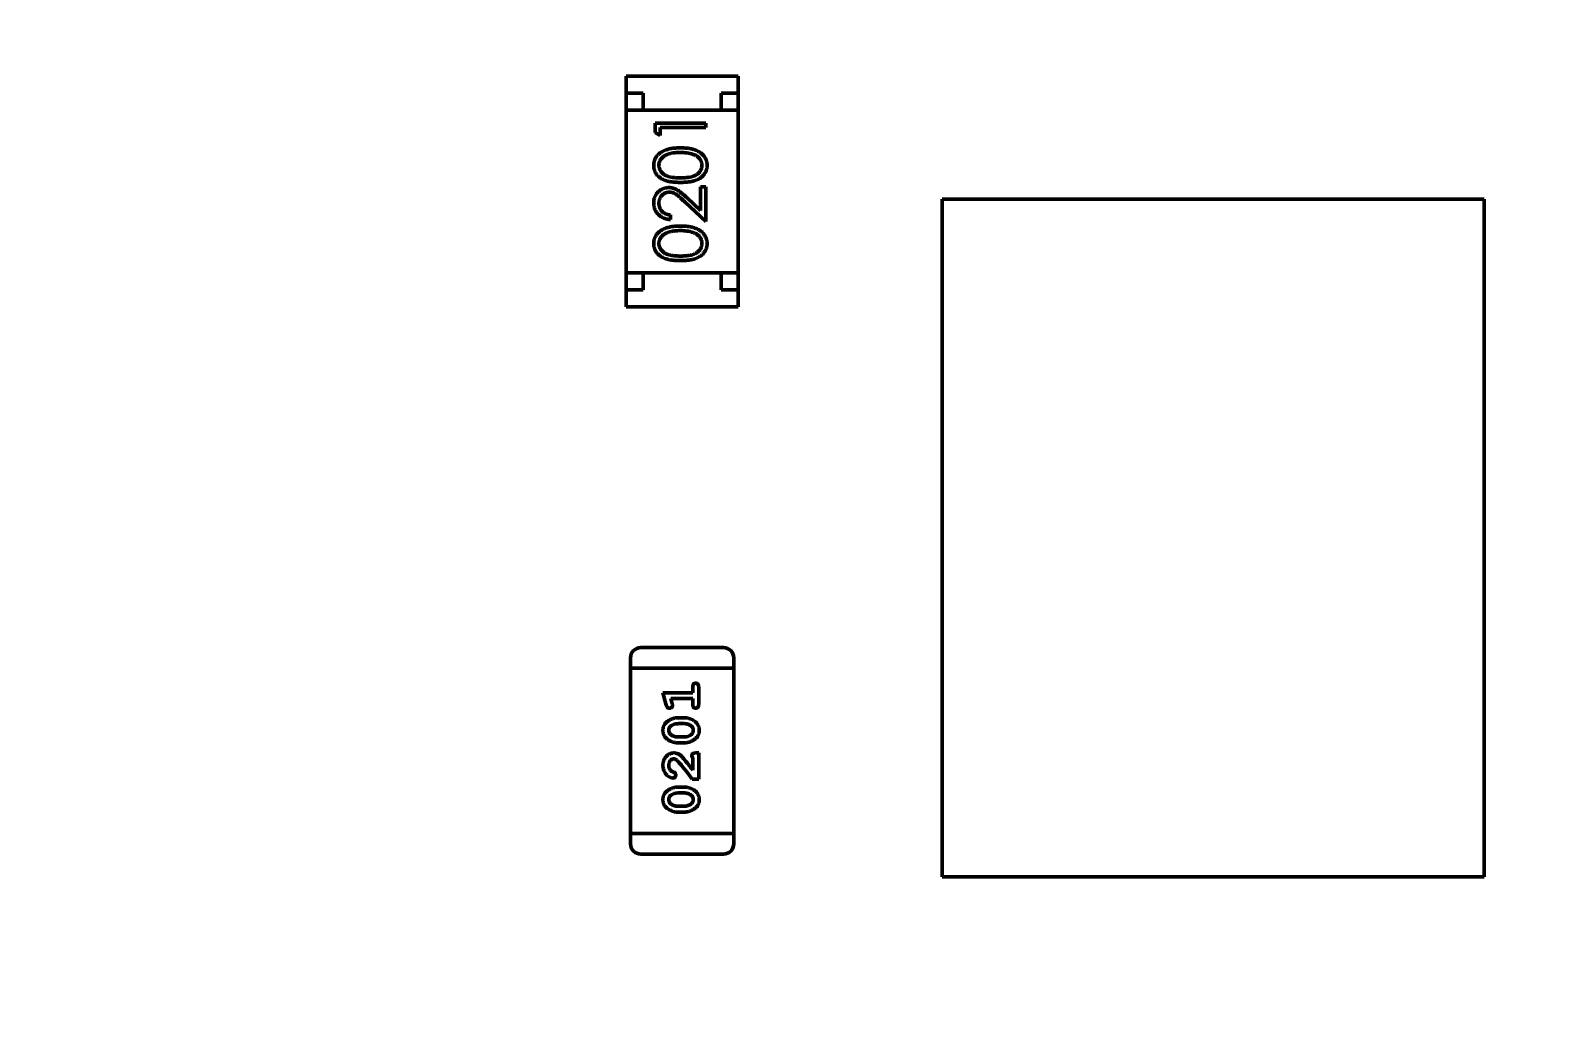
# Model space of a CAD drawing. Header units: millimetres. Extents: x 71 to 428, y 120 to 295.
# Drawn here: x 356.497 to 361.018, y 222.422 to 225.302 of the extents above; entities that cross this region are included whole.
import ezdxf

# ---------------------------------------------------------------- set-up
doc = ezdxf.new("R2010")
doc.units = ezdxf.units.MM
doc.header["$LTSCALE"] = 0.75
doc.layers.add('Visible', color=7, linetype='Continuous', lineweight=50)
doc.layers.add('尺寸标注', color=3, linetype='Continuous')
doc.styles.get("Standard").update_dxf_attribs({"font": 'arial.ttf'})
doc.dimstyles.new('Dim-ISO-25', dxfattribs={"dimtxt": 3.5, "dimasz": 3.5, "dimexe": 2.1, "dimexo": 2.1, "dimgap": 1.4, "dimtad": 1, "dimzin": 12, "dimdsep": 46, "dimtxsty": 'Standard', "dimcen": 0, "dimazin": 3, "dimtp": 0.1, "dimtm": 0.1, "dimtfac": 0.714286, "dimtmove": 0, "dimatfit": 3, "dimfxl": 1, "dimtzin": 12, "dimarcsym": 0})

# ---------------------------------------------------------------- blocks, each defined once
blk = doc.blocks.new('*D139')
at = {"color": 0, "linetype": 'ByBlock', "lineweight": -2}
for p, q in [((354.8964, 258.3129), (354.8964, 264.5936)), ((384.4004, 221.7318), (384.4004, 264.5936)), ((384.4004, 262.4936), (354.8964, 262.4936))]:
    blk.add_line(p, q, dxfattribs=at)
at = {"color": 0, "linetype": 'ByBlock'}
for points in [[(354.8964, 262.4936), (358.3964, 263.0769), (358.3964, 261.9102)], [(384.4004, 262.4936), (380.9004, 263.0769), (380.9004, 261.9102)]]:
    blk.add_solid(points, dxfattribs=at)
at = {"layer": 'Defpoints', "color": 0, "linetype": 'ByBlock'}
for p in [(354.8964, 256.2129), (384.4004, 219.6318)]:
    blk.add_point(p, dxfattribs=at)
at = {"color": 0, "linetype": 'ByBlock', "lineweight": -2, "insert": (369.6484, 265.6806), "char_height": 3.5, "attachment_point": 5}
blk.add_mtext('\\A0;29.5', dxfattribs=at)

msp = doc.modelspace()

# ---------------------------------------------------------------- linework, layer by layer
at = {"layer": 'Visible'}
for p, q in [((358.585, 225.1668), (358.255, 225.1668)), ((358.255, 225.1668), (358.255, 225.1168)), ((358.585, 225.1668), (358.585, 225.1168)), ((358.255, 225.1168), (358.255, 225.0668)), ((358.305, 225.1168), (358.255, 225.1168)), ((358.305, 225.0668), (358.305, 225.1168)), ((358.535, 225.1168), (358.535, 225.0668)), ((358.585, 225.1168), (358.535, 225.1168)), ((358.585, 225.0668), (358.585, 225.1168)), ((358.255, 225.0668), (358.585, 225.0668)), ((358.255, 225.0668), (358.255, 224.5868)), ((358.535, 225.0668), (358.305, 225.0668)), ((358.585, 225.0668), (358.585, 224.5868)), ((358.3397, 225.0286), (358.4897, 225.0286)), ((358.3397, 225.0009), (358.3397, 225.0286)), ((358.3551, 224.9921), (358.3397, 225.0009)), ((358.3551, 225.0152), (358.3551, 224.9921)), ((358.4897, 225.0152), (358.3551, 225.0152)), ((358.4897, 225.0286), (358.4897, 225.0152)), ((358.4343, 224.8079), (358.4743, 224.7703)), ((358.4743, 224.8401), (358.4897, 224.8401)), ((358.4743, 224.7703), (358.4743, 224.8401)), ((358.4897, 224.8401), (358.4897, 224.7382)), ((358.4897, 224.7382), (358.4276, 224.7964)), ((360.7869, 224.8039), (359.1869, 224.8039)), ((359.1869, 224.8039), (359.1869, 222.8039)), ((360.7869, 222.8039), (360.7869, 224.8039)), ((358.3859, 224.7575), (358.3859, 224.744)), ((358.255, 224.5868), (358.255, 224.5368)), ((358.255, 224.5868), (358.585, 224.5868)), ((358.535, 224.5868), (358.305, 224.5868)), ((358.305, 224.5368), (358.305, 224.5868)), ((358.535, 224.5868), (358.535, 224.5368)), ((358.585, 224.5368), (358.585, 224.5868)), ((358.255, 224.4868), (358.255, 224.5368)), ((358.255, 224.5368), (358.305, 224.5368)), ((358.535, 224.5368), (358.585, 224.5368)), ((358.585, 224.4868), (358.585, 224.5368)), ((358.585, 224.4868), (358.255, 224.4868)), ((358.2674, 223.4502), (358.2674, 223.4198)), ((358.5417, 223.4807), (358.2979, 223.4807)), ((358.5722, 223.4198), (358.5722, 223.4502)), ((358.2674, 223.4198), (358.2979, 223.4198)), ((358.2674, 223.4198), (358.2674, 222.9321)), ((358.2979, 223.4198), (358.2674, 223.4198)), ((358.5417, 223.4198), (358.2979, 223.4198)), ((358.2979, 223.4198), (358.5417, 223.4198)), ((358.5417, 223.4198), (358.5722, 223.4198)), ((358.5722, 223.4198), (358.5417, 223.4198)), ((358.5722, 222.9321), (358.5722, 223.4198)), ((358.4513, 223.3474), (358.4513, 223.3647)), ((358.4686, 223.3647), (358.4686, 223.3128)), ((358.3632, 223.3474), (358.4513, 223.3474)), ((358.373, 223.3108), (358.3632, 223.3474)), ((358.3863, 223.3301), (358.3904, 223.3151)), ((358.4513, 223.3301), (358.3863, 223.3301)), ((358.4513, 223.3128), (358.4513, 223.3301)), ((358.4078, 223.2735), (358.4255, 223.2735)), ((358.408, 223.2562), (358.4253, 223.2562)), ((358.4255, 223.1995), (358.4078, 223.1995)), ((358.4253, 223.2168), (358.408, 223.2168)), ((358.4513, 223.1193), (358.4513, 223.1555)), ((358.4607, 223.1696), (358.4686, 223.1696)), ((358.4686, 223.1696), (358.4686, 223.0925)), ((358.4686, 223.0925), (358.4497, 223.0925)), ((358.4078, 223.069), (358.4255, 223.069)), ((358.408, 223.0516), (358.4253, 223.0516)), ((358.4253, 223.0123), (358.408, 223.0123)), ((358.4255, 222.995), (358.4078, 222.995)), ((358.2979, 222.9321), (358.2674, 222.9321)), ((358.2979, 222.9321), (358.2674, 222.9321)), ((358.2674, 222.9321), (358.2674, 222.9016)), ((358.2979, 222.9321), (358.5417, 222.9321)), ((358.2979, 222.9321), (358.5417, 222.9321)), ((358.5722, 222.9321), (358.5417, 222.9321)), ((358.5722, 222.9321), (358.5417, 222.9321)), ((358.5722, 222.9016), (358.5722, 222.9321)), ((358.2979, 222.8711), (358.5417, 222.8711)), ((359.1869, 222.8039), (360.7869, 222.8039))]:
    msp.add_line(p, q, dxfattribs=at)
at = {"layer": 'Visible', "extrusion": (0, 0, -1)}
msp.add_circle((-354.8964, 204.496), 47.93, dxfattribs=at)
at = {"layer": 'Visible'}
for centre, radius, start, end in [((358.4174, 224.8307), 0.1113, 71.6443, 91.3671), ((358.4174, 224.6), 0.1113, 71.6443, 91.3671), ((358.2979, 223.4502), 0.0305, 90, 180), ((358.3679, 223.3079), 0.0236, 4.1731, 17.5488), ((358.4074, 223.2213), 0.0348, 88.967, 128.4954), ((358.4259, 223.2513), 0.0345, 268.9143, 308.8744), ((357.9055, 222.6959), 0.6732, 36.0869, 42.1374), ((357.7194, 222.5582), 0.9222, 37.4735, 40.1522), ((358.4074, 223.0168), 0.0348, 88.967, 128.4954), ((358.4259, 223.0468), 0.0345, 268.9143, 308.8744), ((358.2979, 222.9016), 0.0305, 180, 270)]:
    msp.add_arc(centre, radius, start, end, dxfattribs=at)
at = {"layer": 'Visible', "extrusion": (0, 0, -1)}
for centre, start, end in [((-358.5417, 223.4502), 90, 180), ((-358.5417, 222.9016), 180, 270)]:
    msp.add_arc(centre, 0.0305, start, end, dxfattribs=at)
at = {"layer": 'Visible'}
for points, knots in [([(358.3359, 224.9038), (358.3359, 224.905), (358.3359, 224.9073), (358.3363, 224.9108), (358.337, 224.9143), (358.3379, 224.9176), (358.3391, 224.9209), (358.3406, 224.924), (358.3423, 224.9271), (358.3443, 224.9301), (358.3465, 224.933), (358.349, 224.9357), (358.3518, 224.9382), (358.3548, 224.9407), (358.3581, 224.9429), (358.3617, 224.945), (358.3655, 224.9469), (358.3696, 224.9488), (358.374, 224.9503), (358.3788, 224.9518), (358.3839, 224.9529), (358.3894, 224.9539), (358.3952, 224.9546), (358.4014, 224.9552), (358.408, 224.9555), (358.4125, 224.9555), (358.4148, 224.9555)], [0, 0, 0, 0, 0.033788, 0.067194, 0.099862, 0.132567, 0.165151, 0.197913, 0.231319, 0.265083, 0.299255, 0.334399, 0.369943, 0.406284, 0.444064, 0.482998, 0.523354, 0.565537, 0.609613, 0.656391, 0.705885, 0.758325, 0.813832, 0.872795, 0.934722, 1, 1, 1, 1]), ([(358.4147, 224.9421), (358.4129, 224.942), (358.4094, 224.942), (358.4042, 224.9418), (358.3993, 224.9414), (358.3946, 224.9409), (358.3902, 224.9401), (358.3861, 224.9393), (358.3822, 224.9382), (358.3785, 224.9371), (358.3751, 224.9358), (358.3719, 224.9343), (358.3689, 224.9328), (358.3662, 224.9311), (358.3637, 224.9293), (358.3615, 224.9273), (358.3595, 224.9253), (358.3572, 224.9224), (358.3549, 224.9187), (358.3527, 224.914), (358.3515, 224.9091), (358.3513, 224.9059), (358.3513, 224.9042)], [0, 0, 0, 0, 0.065681, 0.128486, 0.188175, 0.245106, 0.299448, 0.350823, 0.399942, 0.446672, 0.491255, 0.533376, 0.573853, 0.612526, 0.649597, 0.685532, 0.720106, 0.753838, 0.818925, 0.880493, 0.940311, 1, 1, 1, 1]), ([(358.4148, 224.9555), (358.4171, 224.9555), (358.4215, 224.9555), (358.4281, 224.9552), (358.4342, 224.9546), (358.4401, 224.9539), (358.4455, 224.953), (358.4506, 224.9518), (358.4554, 224.9505), (358.4597, 224.9488), (358.4638, 224.9471), (358.4676, 224.9451), (358.4712, 224.9431), (358.4745, 224.9408), (358.4775, 224.9384), (358.4803, 224.9358), (358.4828, 224.9331), (358.4851, 224.9302), (358.4871, 224.9272), (358.4888, 224.9241), (358.4903, 224.9209), (358.4915, 224.9176), (358.4924, 224.9143), (358.4931, 224.9108), (358.4935, 224.9073), (358.4935, 224.905), (358.4936, 224.9038)], [0, 0, 0, 0, 0.065063, 0.126773, 0.185516, 0.240765, 0.29298, 0.34225, 0.388919, 0.432776, 0.474628, 0.514775, 0.553606, 0.591426, 0.628028, 0.663804, 0.698984, 0.733591, 0.767628, 0.801208, 0.834264, 0.866981, 0.89972, 0.932702, 0.966176, 1, 1, 1, 1]), ([(358.4148, 224.8536), (358.4124, 224.8536), (358.4077, 224.8537), (358.4009, 224.854), (358.3945, 224.8545), (358.3885, 224.8552), (358.383, 224.856), (358.3779, 224.8571), (358.3732, 224.8584), (358.3689, 224.8599), (358.3649, 224.8615), (358.3612, 224.8634), (358.3578, 224.8654), (358.3546, 224.8675), (358.3516, 224.8699), (358.3489, 224.8723), (358.3464, 224.875), (358.3442, 224.8778), (358.3423, 224.8808), (358.3406, 224.8838), (358.3391, 224.8869), (358.3379, 224.8901), (358.337, 224.8934), (358.3363, 224.8968), (358.3359, 224.9002), (358.3359, 224.9026), (358.3359, 224.9038)], [0, 0, 0, 0, 0.068595, 0.133246, 0.194313, 0.251279, 0.304513, 0.354235, 0.400481, 0.443411, 0.484015, 0.523252, 0.561042, 0.5979, 0.633518, 0.668314, 0.702496, 0.736685, 0.770293, 0.803437, 0.835913, 0.86846, 0.900847, 0.933467, 0.966258, 1, 1, 1, 1]), ([(358.3513, 224.9042), (358.3513, 224.9026), (358.3515, 224.8992), (358.3527, 224.8943), (358.3549, 224.8896), (358.3572, 224.8859), (358.3595, 224.883), (358.3614, 224.881), (358.3636, 224.8791), (358.3659, 224.8774), (358.3684, 224.8757), (358.3711, 224.8742), (358.374, 224.8729), (358.3771, 224.8716), (358.3805, 224.8705), (358.3843, 224.8696), (358.3884, 224.8688), (358.393, 224.8682), (358.3979, 224.8677), (358.4031, 224.8674), (358.4088, 224.8671), (358.4127, 224.8671), (358.4147, 224.8671)], [0, 0, 0, 0, 0.060387, 0.120883, 0.182755, 0.247811, 0.281299, 0.315088, 0.349702, 0.384857, 0.420966, 0.458511, 0.497175, 0.537602, 0.580503, 0.627468, 0.678388, 0.733983, 0.793747, 0.857714, 0.926698, 1, 1, 1, 1]), ([(358.4147, 224.8671), (358.4167, 224.8671), (358.4206, 224.8671), (358.4263, 224.8673), (358.4315, 224.8677), (358.4364, 224.8682), (358.4409, 224.8688), (358.4451, 224.8696), (358.4488, 224.8705), (358.4523, 224.8716), (358.4554, 224.8729), (358.4583, 224.8742), (358.461, 224.8757), (358.4635, 224.8773), (358.4658, 224.8791), (358.468, 224.881), (358.4699, 224.883), (358.4722, 224.8859), (358.4746, 224.8896), (358.4766, 224.8944), (358.4779, 224.8993), (358.4781, 224.9026), (358.4782, 224.9042)], [0, 0, 0, 0, 0.072951, 0.141584, 0.205926, 0.265301, 0.320597, 0.371817, 0.41879, 0.461699, 0.502134, 0.540804, 0.578181, 0.614297, 0.649678, 0.684299, 0.718359, 0.752081, 0.817652, 0.879722, 0.939966, 1, 1, 1, 1]), ([(358.4936, 224.9038), (358.4935, 224.9026), (358.4935, 224.9002), (358.4931, 224.8968), (358.4924, 224.8934), (358.4915, 224.8902), (358.4904, 224.887), (358.4889, 224.8839), (358.4872, 224.8809), (358.4853, 224.8779), (358.4831, 224.8751), (358.4807, 224.8725), (358.478, 224.87), (358.475, 224.8677), (358.4718, 224.8655), (358.4683, 224.8635), (358.4646, 224.8617), (358.4606, 224.86), (358.4563, 224.8585), (358.4515, 224.8571), (358.4464, 224.8561), (358.4409, 224.8552), (358.4349, 224.8545), (358.4286, 224.854), (358.4218, 224.8537), (358.4172, 224.8536), (358.4148, 224.8536)], [0, 0, 0, 0, 0.033787, 0.066622, 0.099285, 0.131361, 0.163585, 0.196104, 0.228902, 0.262158, 0.295991, 0.330218, 0.36506, 0.400951, 0.43762, 0.475708, 0.515381, 0.556414, 0.599765, 0.646424, 0.696431, 0.749782, 0.806573, 0.867436, 0.931887, 1, 1, 1, 1]), ([(358.4782, 224.9042), (358.4781, 224.9059), (358.478, 224.9092), (358.4767, 224.914), (358.4747, 224.9187), (358.4723, 224.9224), (358.4701, 224.9252), (358.4682, 224.9273), (358.466, 224.9291), (358.4637, 224.9309), (358.4612, 224.9325), (358.4585, 224.9339), (358.4555, 224.9352), (358.4535, 224.936), (358.4524, 224.9364)], [0, 0, 0, 0, 0.112813, 0.225394, 0.339595, 0.459675, 0.521735, 0.583926, 0.648174, 0.713881, 0.781004, 0.851451, 0.924051, 1, 1, 1, 1]), ([(358.3359, 224.7929), (358.3359, 224.7946), (358.336, 224.7978), (358.3366, 224.8025), (358.3377, 224.807), (358.3391, 224.8113), (358.341, 224.8152), (358.3433, 224.819), (358.346, 224.8225), (358.3491, 224.8257), (358.3525, 224.8287), (358.356, 224.8312), (358.3597, 224.8334), (358.3636, 224.8352), (358.3676, 224.8365), (358.3717, 224.8375), (358.3761, 224.8381), (358.379, 224.8382), (358.3805, 224.8382)], [0, 0, 0, 0, 0.069475, 0.136517, 0.200789, 0.26383, 0.325735, 0.387291, 0.449509, 0.512968, 0.576275, 0.63758, 0.697903, 0.757172, 0.816599, 0.876653, 0.93729, 1, 1, 1, 1]), ([(358.3817, 224.8248), (358.3806, 224.8247), (358.3786, 224.8247), (358.3757, 224.8242), (358.3728, 224.8235), (358.3701, 224.8225), (358.3674, 224.8211), (358.3649, 224.8195), (358.3625, 224.8176), (358.3602, 224.8154), (358.3581, 224.8129), (358.3563, 224.8104), (358.3547, 224.8077), (358.3535, 224.8048), (358.3525, 224.8019), (358.3518, 224.7988), (358.3513, 224.7956), (358.3513, 224.7933), (358.3513, 224.7922)], [0, 0, 0, 0, 0.061965, 0.122122, 0.180988, 0.239933, 0.299906, 0.359989, 0.421776, 0.486576, 0.551535, 0.615018, 0.677259, 0.73973, 0.80305, 0.866495, 0.931973, 1, 1, 1, 1]), ([(358.3805, 224.8382), (358.3825, 224.8382), (358.3867, 224.838), (358.3928, 224.8368), (358.3987, 224.8349), (358.4034, 224.8325), (358.4072, 224.8302), (358.4104, 224.8281), (358.4138, 224.8256), (358.4174, 224.8228), (358.4213, 224.8196), (358.4254, 224.816), (358.4298, 224.8121), (358.4327, 224.8093), (358.4343, 224.8079)], [0, 0, 0, 0, 0.098702, 0.195672, 0.292422, 0.391343, 0.444462, 0.504229, 0.570352, 0.642546, 0.722288, 0.807921, 0.90047, 1, 1, 1, 1]), ([(358.4276, 224.7964), (358.4262, 224.7978), (358.4233, 224.8005), (358.4192, 224.8044), (358.4153, 224.8078), (358.4118, 224.8109), (358.4085, 224.8136), (358.4056, 224.8159), (358.4029, 224.8178), (358.3998, 224.8199), (358.396, 224.8218), (358.3913, 224.8235), (358.3865, 224.8246), (358.3833, 224.8247), (358.3817, 224.8248)], [0, 0, 0, 0, 0.110803, 0.212829, 0.306101, 0.390647, 0.466924, 0.534481, 0.593587, 0.644557, 0.7362, 0.825024, 0.911986, 1, 1, 1, 1]), ([(358.3859, 224.744), (358.3841, 224.7441), (358.3806, 224.7443), (358.3755, 224.7451), (358.3706, 224.7462), (358.366, 224.7479), (358.3616, 224.7499), (358.3574, 224.7523), (358.3535, 224.7552), (358.3499, 224.7585), (358.3466, 224.762), (358.3437, 224.7658), (358.3413, 224.7699), (358.3393, 224.7741), (358.3378, 224.7785), (358.3367, 224.7831), (358.336, 224.7879), (358.3359, 224.7912), (358.3359, 224.7929)], [0, 0, 0, 0, 0.068791, 0.135103, 0.198979, 0.261904, 0.323495, 0.385195, 0.446969, 0.509765, 0.572251, 0.633405, 0.693251, 0.752583, 0.812579, 0.873275, 0.93555, 1, 1, 1, 1]), ([(358.3513, 224.7922), (358.3513, 224.7911), (358.3513, 224.7887), (358.3518, 224.7854), (358.3525, 224.7821), (358.3535, 224.7791), (358.3547, 224.7761), (358.3563, 224.7733), (358.3582, 224.7707), (358.3603, 224.7683), (358.3627, 224.766), (358.3653, 224.764), (358.3682, 224.7623), (358.3713, 224.7608), (358.3746, 224.7595), (358.3782, 224.7586), (358.3819, 224.7578), (358.3845, 224.7576), (358.3859, 224.7575)], [0, 0, 0, 0, 0.064439, 0.126547, 0.186887, 0.245878, 0.304041, 0.362191, 0.420976, 0.48066, 0.5406, 0.600689, 0.661936, 0.724443, 0.789038, 0.856314, 0.926352, 1, 1, 1, 1]), ([(358.3359, 224.673), (358.3359, 224.6742), (358.3359, 224.6766), (358.3363, 224.6801), (358.337, 224.6835), (358.3379, 224.6868), (358.3391, 224.6901), (358.3406, 224.6933), (358.3423, 224.6963), (358.3443, 224.6993), (358.3465, 224.7022), (358.349, 224.7049), (358.3518, 224.7075), (358.3548, 224.7099), (358.3581, 224.7121), (358.3617, 224.7143), (358.3655, 224.7162), (358.3696, 224.718), (358.374, 224.7196), (358.3788, 224.721), (358.3839, 224.7222), (358.3894, 224.7231), (358.3952, 224.7239), (358.4014, 224.7244), (358.408, 224.7247), (358.4125, 224.7247), (358.4148, 224.7248)], [0, 0, 0, 0, 0.033788, 0.067194, 0.099862, 0.132567, 0.165151, 0.197913, 0.231319, 0.265083, 0.299255, 0.334399, 0.369943, 0.406284, 0.444064, 0.482998, 0.523354, 0.565537, 0.609613, 0.656391, 0.705885, 0.758325, 0.813832, 0.872795, 0.934722, 1, 1, 1, 1]), ([(358.4148, 224.7248), (358.4171, 224.7247), (358.4215, 224.7247), (358.4281, 224.7244), (358.4342, 224.7238), (358.4401, 224.7232), (358.4455, 224.7222), (358.4506, 224.721), (358.4554, 224.7197), (358.4597, 224.7181), (358.4638, 224.7163), (358.4676, 224.7144), (358.4712, 224.7123), (358.4745, 224.71), (358.4775, 224.7076), (358.4803, 224.705), (358.4828, 224.7023), (358.4851, 224.6994), (358.4871, 224.6964), (358.4888, 224.6933), (358.4903, 224.6901), (358.4915, 224.6869), (358.4924, 224.6835), (358.4931, 224.6801), (358.4935, 224.6766), (358.4935, 224.6742), (358.4936, 224.673)], [0, 0, 0, 0, 0.065063, 0.126773, 0.185516, 0.240765, 0.29298, 0.34225, 0.388919, 0.432776, 0.474628, 0.514775, 0.553606, 0.591426, 0.628028, 0.663804, 0.698984, 0.733591, 0.767628, 0.801208, 0.834264, 0.866981, 0.89972, 0.932702, 0.966176, 1, 1, 1, 1]), ([(358.4148, 224.6228), (358.4124, 224.6229), (358.4077, 224.6229), (358.4009, 224.6232), (358.3945, 224.6237), (358.3885, 224.6244), (358.383, 224.6252), (358.3779, 224.6263), (358.3732, 224.6276), (358.3689, 224.6291), (358.3649, 224.6308), (358.3612, 224.6326), (358.3578, 224.6346), (358.3546, 224.6368), (358.3516, 224.6391), (358.3489, 224.6416), (358.3464, 224.6442), (358.3442, 224.647), (358.3423, 224.65), (358.3406, 224.653), (358.3391, 224.6561), (358.3379, 224.6594), (358.337, 224.6627), (358.3363, 224.666), (358.3359, 224.6695), (358.3359, 224.6718), (358.3359, 224.673)], [0, 0, 0, 0, 0.068595, 0.133246, 0.194313, 0.251279, 0.304513, 0.354235, 0.400481, 0.443411, 0.484015, 0.523252, 0.561042, 0.5979, 0.633518, 0.668314, 0.702496, 0.736685, 0.770293, 0.803437, 0.835913, 0.86846, 0.900847, 0.933467, 0.966258, 1, 1, 1, 1]), ([(358.4147, 224.7113), (358.4129, 224.7113), (358.4094, 224.7112), (358.4042, 224.7111), (358.3993, 224.7106), (358.3946, 224.7101), (358.3902, 224.7094), (358.3861, 224.7085), (358.3822, 224.7075), (358.3785, 224.7063), (358.3751, 224.705), (358.3719, 224.7035), (358.3689, 224.702), (358.3662, 224.7003), (358.3637, 224.6985), (358.3615, 224.6965), (358.3595, 224.6945), (358.3572, 224.6916), (358.3549, 224.6879), (358.3527, 224.6832), (358.3515, 224.6784), (358.3513, 224.6751), (358.3513, 224.6734)], [0, 0, 0, 0, 0.065681, 0.128486, 0.188175, 0.245106, 0.299448, 0.350823, 0.399942, 0.446672, 0.491255, 0.533376, 0.573853, 0.612526, 0.649597, 0.685532, 0.720106, 0.753838, 0.818925, 0.880493, 0.940311, 1, 1, 1, 1]), ([(358.3513, 224.6734), (358.3513, 224.6718), (358.3515, 224.6685), (358.3527, 224.6636), (358.3549, 224.6589), (358.3572, 224.6551), (358.3595, 224.6523), (358.3614, 224.6502), (358.3636, 224.6483), (358.3659, 224.6466), (358.3684, 224.645), (358.3711, 224.6435), (358.374, 224.6421), (358.3771, 224.6409), (358.3805, 224.6398), (358.3843, 224.6389), (358.3884, 224.638), (358.393, 224.6374), (358.3979, 224.6369), (358.4031, 224.6366), (358.4088, 224.6363), (358.4127, 224.6363), (358.4147, 224.6363)], [0, 0, 0, 0, 0.060387, 0.120883, 0.182755, 0.247811, 0.281299, 0.315088, 0.349702, 0.384857, 0.420966, 0.458511, 0.497175, 0.537602, 0.580503, 0.627468, 0.678388, 0.733983, 0.793747, 0.857714, 0.926698, 1, 1, 1, 1]), ([(358.4147, 224.6363), (358.4167, 224.6363), (358.4206, 224.6363), (358.4263, 224.6366), (358.4315, 224.6369), (358.4364, 224.6374), (358.4409, 224.6381), (358.4451, 224.6388), (358.4488, 224.6397), (358.4523, 224.6408), (358.4554, 224.6421), (358.4583, 224.6434), (358.461, 224.6449), (358.4635, 224.6465), (358.4658, 224.6483), (358.468, 224.6502), (358.4699, 224.6523), (358.4722, 224.6551), (358.4746, 224.6589), (358.4766, 224.6636), (358.4779, 224.6685), (358.4781, 224.6718), (358.4782, 224.6734)], [0, 0, 0, 0, 0.072951, 0.141584, 0.205926, 0.265301, 0.320597, 0.371817, 0.41879, 0.461699, 0.502134, 0.540804, 0.578181, 0.614297, 0.649678, 0.684299, 0.718359, 0.752081, 0.817652, 0.879722, 0.939966, 1, 1, 1, 1]), ([(358.4936, 224.673), (358.4935, 224.6718), (358.4935, 224.6695), (358.4931, 224.666), (358.4924, 224.6627), (358.4915, 224.6594), (358.4904, 224.6562), (358.4889, 224.6531), (358.4872, 224.6501), (358.4853, 224.6472), (358.4831, 224.6444), (358.4807, 224.6417), (358.478, 224.6392), (358.475, 224.6369), (358.4718, 224.6348), (358.4683, 224.6328), (358.4646, 224.6309), (358.4606, 224.6292), (358.4563, 224.6277), (358.4515, 224.6264), (358.4464, 224.6253), (358.4409, 224.6244), (358.4349, 224.6237), (358.4286, 224.6232), (358.4218, 224.6229), (358.4172, 224.6229), (358.4148, 224.6228)], [0, 0, 0, 0, 0.033787, 0.066622, 0.099285, 0.131361, 0.163585, 0.196104, 0.228902, 0.262158, 0.295991, 0.330218, 0.36506, 0.400951, 0.43762, 0.475708, 0.515381, 0.556414, 0.599765, 0.646424, 0.696431, 0.749782, 0.806573, 0.867436, 0.931887, 1, 1, 1, 1]), ([(358.4782, 224.6734), (358.4781, 224.6751), (358.478, 224.6784), (358.4767, 224.6833), (358.4747, 224.688), (358.4723, 224.6917), (358.4701, 224.6945), (358.4682, 224.6965), (358.466, 224.6983), (358.4637, 224.7001), (358.4612, 224.7017), (358.4585, 224.7031), (358.4555, 224.7045), (358.4535, 224.7052), (358.4524, 224.7056)], [0, 0, 0, 0, 0.112813, 0.225394, 0.339595, 0.459675, 0.521735, 0.583926, 0.648174, 0.713881, 0.781004, 0.851451, 0.924051, 1, 1, 1, 1]), ([(358.4513, 223.3647), (358.4513, 223.3656), (358.4513, 223.3673), (358.4518, 223.3696), (358.4525, 223.3716), (358.4536, 223.3731), (358.4549, 223.3743), (358.4564, 223.3751), (358.4581, 223.3756), (358.4593, 223.3757), (358.4599, 223.3757)], [0, 0, 0, 0, 0.00000266875, 0.00000501324, 0.00000704249, 0.00000886703, 0.0000105988, 0.00001225146, 0.00001396082, 0.00001577798, 0.00001577798, 0.00001577798, 0.00001577798]), ([(358.4599, 223.3757), (358.4605, 223.3757), (358.4617, 223.3756), (358.4634, 223.3751), (358.4649, 223.3743), (358.4662, 223.3731), (358.4673, 223.3716), (358.468, 223.3696), (358.4685, 223.3673), (358.4685, 223.3656), (358.4686, 223.3647)], [0, 0, 0, 0, 0.00000180137, 0.00000349589, 0.00000515538, 0.00000687211, 0.0000086808, 0.0000106835, 0.00001300762, 0.0000156532, 0.0000156532, 0.0000156532, 0.0000156532]), ([(358.3632, 223.2363), (358.3632, 223.238), (358.3633, 223.2411), (358.3641, 223.2457), (358.3654, 223.2498), (358.367, 223.253), (358.3686, 223.2554), (358.37, 223.2571), (358.3717, 223.2588), (358.3735, 223.2605), (358.3756, 223.2622), (358.3779, 223.2638), (358.3805, 223.2655), (358.3832, 223.2671), (358.3861, 223.2686), (358.3891, 223.2699), (358.3921, 223.271), (358.3951, 223.2719), (358.3982, 223.2726), (358.4014, 223.2731), (358.4046, 223.2734), (358.4067, 223.2734), (358.4078, 223.2735)], [0, 0, 0, 0, 0.0000049509, 0.00000956577, 0.00001394934, 0.00001814864, 0.00002029821, 0.00002254065, 0.00002494766, 0.00002747925, 0.00003018326, 0.00003308541, 0.00003612424, 0.00003937499, 0.00004267473, 0.00004595618, 0.00004918637, 0.00005240085, 0.00005560716, 0.00005880481, 0.00006204786, 0.00006530354, 0.00006530354, 0.00006530354, 0.00006530354]), ([(358.3822, 223.3018), (358.3817, 223.3018), (358.3806, 223.3018), (358.3791, 223.3022), (358.3777, 223.3027), (358.3766, 223.3035), (358.3755, 223.3047), (358.3746, 223.3063), (358.3738, 223.3084), (358.3733, 223.31), (358.373, 223.3108)], [0, 0, 0, 0, 0.0000016554, 0.00000317637, 0.00000457095, 0.00000589892, 0.0000073621, 0.00000919188, 0.00001140337, 0.00001403183, 0.00001403183, 0.00001403183, 0.00001403183]), ([(358.3915, 223.3097), (358.3914, 223.3091), (358.3914, 223.3081), (358.3909, 223.3066), (358.39, 223.3053), (358.3888, 223.3041), (358.3874, 223.303), (358.3858, 223.3023), (358.3841, 223.3019), (358.3828, 223.3018), (358.3822, 223.3018)], [0, 0, 0, 0, 0.00000155142, 0.00000307615, 0.00000463796, 0.00000633435, 0.00000808701, 0.00000980672, 0.0000115757, 0.0000134416, 0.0000134416, 0.0000134416, 0.0000134416]), ([(358.4255, 223.2735), (358.4268, 223.2734), (358.4294, 223.2734), (358.4333, 223.2729), (358.4372, 223.2721), (358.441, 223.2711), (358.4447, 223.2698), (358.4485, 223.2681), (358.4521, 223.2662), (358.4557, 223.264), (358.4591, 223.2615), (358.4621, 223.2587), (358.4646, 223.2557), (358.4666, 223.2523), (358.4682, 223.2488), (358.4693, 223.2449), (358.47, 223.2408), (358.4701, 223.238), (358.4701, 223.2366)], [0, 0, 0, 0, 0.00000392684, 0.00000785143, 0.00001177672, 0.00001571618, 0.00001972871, 0.00002380569, 0.00002796783, 0.00003225561, 0.00003649073, 0.00004054073, 0.00004446857, 0.0000483457, 0.00005223474, 0.00005622497, 0.00006035531, 0.00006470459, 0.00006470459, 0.00006470459, 0.00006470459]), ([(358.4599, 223.3018), (358.4593, 223.3018), (358.4581, 223.3019), (358.4564, 223.3024), (358.455, 223.3032), (358.4536, 223.3044), (358.4525, 223.3059), (358.4518, 223.3079), (358.4513, 223.3102), (358.4513, 223.3119), (358.4513, 223.3128)], [0, 0, 0, 0, 0.00000181765, 0.00000352748, 0.00000518059, 0.00000689671, 0.00000874178, 0.00001077158, 0.00001311671, 0.00001578619, 0.00001578619, 0.00001578619, 0.00001578619]), ([(358.4686, 223.3128), (358.4685, 223.3119), (358.4685, 223.3102), (358.468, 223.3079), (358.4673, 223.3059), (358.4662, 223.3044), (358.4649, 223.3032), (358.4634, 223.3024), (358.4617, 223.3019), (358.4605, 223.3018), (358.4599, 223.3018)], [0, 0, 0, 0, 0.00000267139, 0.0000050182, 0.00000704044, 0.00000888684, 0.00001060418, 0.00001227988, 0.00001399093, 0.00001580988, 0.00001580988, 0.00001580988, 0.00001580988]), ([(358.4078, 223.1995), (358.4065, 223.1996), (358.4039, 223.1996), (358.4, 223.2001), (358.3962, 223.2008), (358.3924, 223.2019), (358.3886, 223.2032), (358.3849, 223.2049), (358.3812, 223.2068), (358.3776, 223.209), (358.3742, 223.2114), (358.3713, 223.2142), (358.3688, 223.2173), (358.3667, 223.2206), (358.3651, 223.2242), (358.364, 223.228), (358.3633, 223.2321), (358.3632, 223.2349), (358.3632, 223.2363)], [0, 0, 0, 0, 0.00000392332, 0.00000781989, 0.00001171272, 0.00001567896, 0.00001965637, 0.0000237297, 0.00002787662, 0.00003216055, 0.00003639187, 0.00004045616, 0.00004438048, 0.00004824611, 0.00005213167, 0.00005611832, 0.00006024496, 0.00006456571, 0.00006456571, 0.00006456571, 0.00006456571]), ([(358.3805, 223.2364), (358.3805, 223.2382), (358.3805, 223.2405), (358.3822, 223.2444), (358.3828, 223.2453), (358.3843, 223.2473), (358.385, 223.2479), (358.3858, 223.2486)], [-0.001290056, -0.001290056, -0.001290056, -0.001290056, -0.000574455, -0.000574455, -0.000312129, -0.000312129, 0, 0, 0, 0]), ([(358.3863, 223.2241), (358.3858, 223.2245), (358.3849, 223.2253), (358.3837, 223.2266), (358.3827, 223.228), (358.3819, 223.2296), (358.3812, 223.2311), (358.3808, 223.2328), (358.3805, 223.2346), (358.3805, 223.2358), (358.3805, 223.2364)], [0, 0, 0, 0, 0.00000183944, 0.00000361127, 0.00000533318, 0.000007034, 0.00000875084, 0.00001047589, 0.00001226209, 0.00001410398, 0.00001410398, 0.00001410398, 0.00001410398]), ([(358.408, 223.2168), (358.407, 223.2169), (358.4049, 223.2169), (358.4019, 223.2172), (358.3989, 223.2178), (358.3961, 223.2186), (358.3934, 223.2196), (358.3909, 223.2209), (358.3885, 223.2223), (358.387, 223.2235), (358.3863, 223.2241)], [0, 0, 0, 0, 0.00000318492, 0.00000626087, 0.00000925103, 0.00001217896, 0.00001502895, 0.00001784239, 0.00002067728, 0.00002351442, 0.00002351442, 0.00002351442, 0.00002351442]), ([(358.4253, 223.2562), (358.4263, 223.2561), (358.4284, 223.2561), (358.4315, 223.2558), (358.4344, 223.2552), (358.4372, 223.2544), (358.4399, 223.2534), (358.4424, 223.2521), (358.4448, 223.2506), (358.4463, 223.2495), (358.447, 223.2489)], [0, 0, 0, 0, 0.00000318535, 0.00000626171, 0.00000925226, 0.0000121569, 0.00001503035, 0.00001784417, 0.00002067944, 0.00002351696, 0.00002351696, 0.00002351696, 0.00002351696]), ([(358.4701, 223.2366), (358.4701, 223.2349), (358.47, 223.2317), (358.4692, 223.2272), (358.4679, 223.223), (358.4663, 223.2198), (358.4647, 223.2174), (358.4632, 223.2157), (358.4616, 223.214), (358.4597, 223.2123), (358.4576, 223.2107), (358.4553, 223.209), (358.4527, 223.2074), (358.45, 223.2058), (358.4471, 223.2043), (358.4442, 223.2031), (358.4412, 223.2019), (358.4381, 223.2011), (358.435, 223.2004), (358.4319, 223.1999), (358.4287, 223.1996), (358.4266, 223.1995), (358.4255, 223.1995)], [0, 0, 0, 0, 0.00000497342, 0.0000096394, 0.00001402095, 0.00001825168, 0.00002037965, 0.00002265599, 0.00002504403, 0.00002759278, 0.00003028011, 0.00003314629, 0.00003618373, 0.00003942054, 0.00004270743, 0.0000459775, 0.00004918291, 0.00005238891, 0.00005556952, 0.00005878627, 0.00006197839, 0.00006523258, 0.00006523258, 0.00006523258, 0.00006523258]), ([(358.447, 223.2489), (358.4475, 223.2485), (358.4484, 223.2477), (358.4496, 223.2464), (358.4506, 223.245), (358.4514, 223.2435), (358.4521, 223.2419), (358.4525, 223.2402), (358.4528, 223.2384), (358.4528, 223.2372), (358.4528, 223.2366)], [0, 0, 0, 0, 0.0000018202, 0.00000358945, 0.00000532878, 0.00000700563, 0.00000871996, 0.00001041883, 0.00001217822, 0.00001401743, 0.00001401743, 0.00001401743, 0.00001401743]), ([(358.4528, 223.2366), (358.4528, 223.2347), (358.4528, 223.2325), (358.4511, 223.2287), (358.4505, 223.2277), (358.4491, 223.2258), (358.4483, 223.2251), (358.4476, 223.2245)], [-0.001302871, -0.001302871, -0.001302871, -0.001302871, -0.000568367, -0.000568367, -0.000303346, -0.000303346, 0, 0, 0, 0]), ([(358.3632, 223.133), (358.3632, 223.1343), (358.3632, 223.1368), (358.3637, 223.1406), (358.3645, 223.1442), (358.3655, 223.1476), (358.3669, 223.1508), (358.3685, 223.1539), (358.3705, 223.1567), (358.3727, 223.1594), (358.3751, 223.1618), (358.3777, 223.1639), (358.3805, 223.1656), (358.3833, 223.1671), (358.3863, 223.1682), (358.3894, 223.1691), (358.3926, 223.1695), (358.3948, 223.1696), (358.3959, 223.1696)], [0, 0, 0, 0, 0.00000396152, 0.00000777318, 0.00001144186, 0.00001501091, 0.00001850341, 0.0000219689, 0.00002545535, 0.0000289496, 0.00003241385, 0.00003575633, 0.00003900914, 0.00004220711, 0.00004540995, 0.00004860867, 0.00005188381, 0.00005525319, 0.00005525319, 0.00005525319, 0.00005525319]), ([(358.395, 223.1523), (358.3941, 223.1523), (358.3922, 223.1521), (358.3895, 223.1511), (358.387, 223.1493), (358.3848, 223.147), (358.3828, 223.1441), (358.3815, 223.1407), (358.3806, 223.1369), (358.3805, 223.1342), (358.3805, 223.1328)], [0, 0, 0, 0, 0.00000276995, 0.00000554886, 0.00000847062, 0.00001170472, 0.00001512547, 0.00001868094, 0.00002249375, 0.00002666224, 0.00002666224, 0.00002666224, 0.00002666224]), ([(358.4047, 223.1476), (358.4039, 223.1483), (358.4023, 223.1496), (358.3999, 223.1512), (358.3974, 223.1521), (358.3958, 223.1523), (358.395, 223.1523)], [0, 0, 0, 0, 0.00000327363, 0.00000614506, 0.00000868134, 0.00001102863, 0.00001102863, 0.00001102863, 0.00001102863]), ([(358.3959, 223.1696), (358.3971, 223.1696), (358.3993, 223.1695), (358.4026, 223.169), (358.4058, 223.1681), (358.4083, 223.167), (358.4104, 223.1659), (358.412, 223.1648), (358.4138, 223.1634), (358.4157, 223.1618), (358.4176, 223.1599), (358.4197, 223.1578), (358.422, 223.1554), (358.4234, 223.1538), (358.4242, 223.1529)], [0, 0, 0, 0, 0.00000342014, 0.00000675686, 0.0000100548, 0.00001336016, 0.00001511038, 0.00001710808, 0.00001935068, 0.00002182599, 0.00002457522, 0.00002758559, 0.00003084269, 0.00003438436, 0.00003438436, 0.00003438436, 0.00003438436]), ([(358.4481, 223.161), (358.4481, 223.1616), (358.4482, 223.1628), (358.4488, 223.1646), (358.4497, 223.1661), (358.451, 223.1674), (358.4527, 223.1685), (358.455, 223.1691), (358.4577, 223.1696), (358.4596, 223.1696), (358.4607, 223.1696)], [0, 0, 0, 0, 0.00000187764, 0.00000361327, 0.00000531251, 0.0000070813, 0.00000902226, 0.00001129545, 0.00001397833, 0.00001713871, 0.00001713871, 0.00001713871, 0.00001713871]), ([(358.4513, 223.1555), (358.4508, 223.1559), (358.4499, 223.1568), (358.4489, 223.1582), (358.4482, 223.1596), (358.4482, 223.1605), (358.4481, 223.161)], [0, 0, 0, 0, 0.000001979447, 0.000003689122, 0.000005162448, 0.000006502727, 0.000006502727, 0.000006502727, 0.000006502727]), ([(358.3925, 223.0957), (358.3916, 223.0958), (358.3896, 223.0959), (358.3866, 223.0968), (358.3833, 223.0983), (358.3797, 223.1003), (358.3762, 223.1028), (358.3729, 223.1059), (358.37, 223.1096), (358.3676, 223.1137), (358.3656, 223.1182), (358.3642, 223.123), (358.3633, 223.1279), (358.3632, 223.1313), (358.3632, 223.133)], [0, 0, 0, 0, 0.00000270097, 0.00000585083, 0.00000944726, 0.00001361474, 0.00001806426, 0.00002254117, 0.00002715344, 0.00003199017, 0.00003694194, 0.00004188211, 0.00004685466, 0.00005196179, 0.00005196179, 0.00005196179, 0.00005196179]), ([(358.3805, 223.1328), (358.3805, 223.1306), (358.3806, 223.1281), (358.3831, 223.1212), (358.3849, 223.1191), (358.3859, 223.118)], [0, 0, 0, 0, 0.000683895, 0.000683895, 0.001354625, 0.001354625, 0.001354625, 0.001354625]), ([(358.3859, 223.118), (358.3864, 223.1175), (358.3874, 223.1164), (358.3895, 223.1151), (358.3918, 223.1139), (358.3935, 223.1133), (358.3944, 223.113)], [0, 0, 0, 0, 0.000002175077, 0.000004534679, 0.00000710803, 0.00000994851, 0.00000994851, 0.00000994851, 0.00000994851]), ([(358.4009, 223.1045), (358.4009, 223.1039), (358.4009, 223.1028), (358.4003, 223.1012), (358.3995, 223.0996), (358.3984, 223.0983), (358.3971, 223.0971), (358.3957, 223.0963), (358.3941, 223.0958), (358.393, 223.0957), (358.3925, 223.0957)], [0, 0, 0, 0, 0.00000173224, 0.00000338557, 0.00000506021, 0.00000680672, 0.00000853127, 0.00001015356, 0.00001173733, 0.00001335086, 0.00001335086, 0.00001335086, 0.00001335086]), ([(358.3944, 223.113), (358.3949, 223.1128), (358.396, 223.1124), (358.3974, 223.1116), (358.3985, 223.1108), (358.3994, 223.1097), (358.4001, 223.1086), (358.4006, 223.1073), (358.4009, 223.106), (358.4009, 223.105), (358.4009, 223.1045)], [0, 0, 0, 0, 0.00000176971, 0.00000333785, 0.00000478827, 0.00000612499, 0.00000741067, 0.00000872109, 0.00001009523, 0.00001156844, 0.00001156844, 0.00001156844, 0.00001156844]), ([(358.3632, 223.0318), (358.3632, 223.0334), (358.3633, 223.0366), (358.3641, 223.0411), (358.3654, 223.0453), (358.367, 223.0485), (358.3686, 223.0509), (358.37, 223.0526), (358.3717, 223.0543), (358.3735, 223.056), (358.3756, 223.0577), (358.3779, 223.0593), (358.3805, 223.061), (358.3832, 223.0626), (358.3861, 223.0641), (358.3891, 223.0654), (358.3921, 223.0665), (358.3951, 223.0674), (358.3982, 223.0681), (358.4014, 223.0686), (358.4046, 223.0689), (358.4067, 223.0689), (358.4078, 223.069)], [0, 0, 0, 0, 0.0000049509, 0.00000956577, 0.00001394934, 0.00001814864, 0.00002029821, 0.00002254065, 0.00002494766, 0.00002747925, 0.00003018326, 0.00003308541, 0.00003612424, 0.00003937499, 0.00004267473, 0.00004595618, 0.00004918637, 0.00005240085, 0.00005560716, 0.00005880481, 0.00006204786, 0.00006530354, 0.00006530354, 0.00006530354, 0.00006530354]), ([(358.3805, 223.0319), (358.3805, 223.0337), (358.3805, 223.036), (358.3822, 223.0399), (358.3828, 223.0408), (358.3843, 223.0428), (358.385, 223.0434), (358.3858, 223.0441)], [-0.001290056, -0.001290056, -0.001290056, -0.001290056, -0.000574455, -0.000574455, -0.000312129, -0.000312129, 0, 0, 0, 0]), ([(358.4253, 223.0516), (358.4263, 223.0516), (358.4284, 223.0516), (358.4315, 223.0512), (358.4344, 223.0507), (358.4372, 223.0499), (358.4399, 223.0489), (358.4424, 223.0476), (358.4448, 223.0461), (358.4463, 223.045), (358.447, 223.0444)], [0, 0, 0, 0, 0.00000318535, 0.00000626171, 0.00000925226, 0.0000121569, 0.00001503035, 0.00001784417, 0.00002067944, 0.00002351696, 0.00002351696, 0.00002351696, 0.00002351696]), ([(358.4255, 223.069), (358.4268, 223.0689), (358.4294, 223.0689), (358.4333, 223.0684), (358.4372, 223.0676), (358.441, 223.0666), (358.4447, 223.0652), (358.4485, 223.0636), (358.4521, 223.0616), (358.4557, 223.0594), (358.4591, 223.057), (358.4621, 223.0542), (358.4646, 223.0512), (358.4666, 223.0478), (358.4682, 223.0442), (358.4693, 223.0404), (358.47, 223.0363), (358.4701, 223.0335), (358.4701, 223.0321)], [0, 0, 0, 0, 0.00000392684, 0.00000785143, 0.00001177672, 0.00001571618, 0.00001972871, 0.00002380569, 0.00002796783, 0.00003225561, 0.00003649073, 0.00004054073, 0.00004446857, 0.0000483457, 0.00005223474, 0.00005622497, 0.00006035531, 0.00006470459, 0.00006470459, 0.00006470459, 0.00006470459]), ([(358.447, 223.0444), (358.4475, 223.044), (358.4484, 223.0432), (358.4496, 223.0419), (358.4506, 223.0404), (358.4514, 223.0389), (358.4521, 223.0374), (358.4525, 223.0357), (358.4528, 223.0339), (358.4528, 223.0327), (358.4528, 223.0321)], [0, 0, 0, 0, 0.0000018202, 0.00000358945, 0.00000532878, 0.00000700563, 0.00000871996, 0.00001041883, 0.00001217822, 0.00001401743, 0.00001401743, 0.00001401743, 0.00001401743]), ([(358.4078, 222.995), (358.4065, 222.995), (358.4039, 222.9951), (358.4, 222.9956), (358.3962, 222.9963), (358.3924, 222.9974), (358.3886, 222.9987), (358.3849, 223.0003), (358.3812, 223.0023), (358.3776, 223.0045), (358.3742, 223.0069), (358.3713, 223.0097), (358.3688, 223.0128), (358.3667, 223.0161), (358.3651, 223.0196), (358.364, 223.0235), (358.3633, 223.0276), (358.3632, 223.0304), (358.3632, 223.0318)], [0, 0, 0, 0, 0.00000392332, 0.00000781989, 0.00001171272, 0.00001567896, 0.00001965637, 0.0000237297, 0.00002787662, 0.00003216055, 0.00003639187, 0.00004045616, 0.00004438048, 0.00004824611, 0.00005213167, 0.00005611832, 0.00006024496, 0.00006456571, 0.00006456571, 0.00006456571, 0.00006456571]), ([(358.3863, 223.0196), (358.3858, 223.02), (358.3849, 223.0208), (358.3837, 223.0221), (358.3827, 223.0235), (358.3819, 223.025), (358.3812, 223.0266), (358.3808, 223.0283), (358.3805, 223.0301), (358.3805, 223.0313), (358.3805, 223.0319)], [0, 0, 0, 0, 0.00000183944, 0.00000361127, 0.00000533318, 0.000007034, 0.00000875084, 0.00001047589, 0.00001226209, 0.00001410398, 0.00001410398, 0.00001410398, 0.00001410398]), ([(358.408, 223.0123), (358.407, 223.0123), (358.4049, 223.0124), (358.4019, 223.0127), (358.3989, 223.0133), (358.3961, 223.0141), (358.3934, 223.0151), (358.3909, 223.0164), (358.3885, 223.0178), (358.387, 223.019), (358.3863, 223.0196)], [0, 0, 0, 0, 0.00000318492, 0.00000626087, 0.00000925103, 0.00001217896, 0.00001502895, 0.00001784239, 0.00002067728, 0.00002351442, 0.00002351442, 0.00002351442, 0.00002351442]), ([(358.4701, 223.0321), (358.4701, 223.0304), (358.47, 223.0272), (358.4692, 223.0227), (358.4679, 223.0185), (358.4663, 223.0153), (358.4647, 223.0129), (358.4632, 223.0112), (358.4616, 223.0095), (358.4597, 223.0078), (358.4576, 223.0061), (358.4553, 223.0045), (358.4527, 223.0029), (358.45, 223.0013), (358.4471, 222.9998), (358.4442, 222.9986), (358.4412, 222.9974), (358.4381, 222.9966), (358.435, 222.9959), (358.4319, 222.9954), (358.4287, 222.9951), (358.4266, 222.995), (358.4255, 222.995)], [0, 0, 0, 0, 0.00000497342, 0.0000096394, 0.00001402095, 0.00001825168, 0.00002037965, 0.00002265599, 0.00002504403, 0.00002759278, 0.00003028011, 0.00003314629, 0.00003618373, 0.00003942054, 0.00004270743, 0.0000459775, 0.00004918291, 0.00005238891, 0.00005556952, 0.00005878627, 0.00006197839, 0.00006523258, 0.00006523258, 0.00006523258, 0.00006523258]), ([(358.4528, 223.0321), (358.4528, 223.0304), (358.4528, 223.028), (358.4511, 223.0241), (358.4505, 223.0232), (358.4491, 223.0213), (358.4483, 223.0206), (358.4476, 223.02)], [-0.00130772, -0.00130772, -0.00130772, -0.00130772, -0.000568367, -0.000568367, -0.000303346, -0.000303346, 0, 0, 0, 0])]:
    msp.add_open_spline(points, degree=3, knots=knots, dxfattribs=at)

# ---------------------------------------------------------------- dimensions: what is measured, and where the dimension line sits
at = {"layer": '尺寸标注'}
dim = msp.add_linear_dim(base=(354.8964, 262.4936), p1=(384.4004, 219.6318), p2=(354.8964, 256.2129), dimstyle='Dim-ISO-25', dxfattribs=at)
dim.commit()
dim.dimension.update_dxf_attribs({"geometry": '*D139', "text_midpoint": (369.6484, 265.6806)})

doc.saveas('drawing.dxf')
